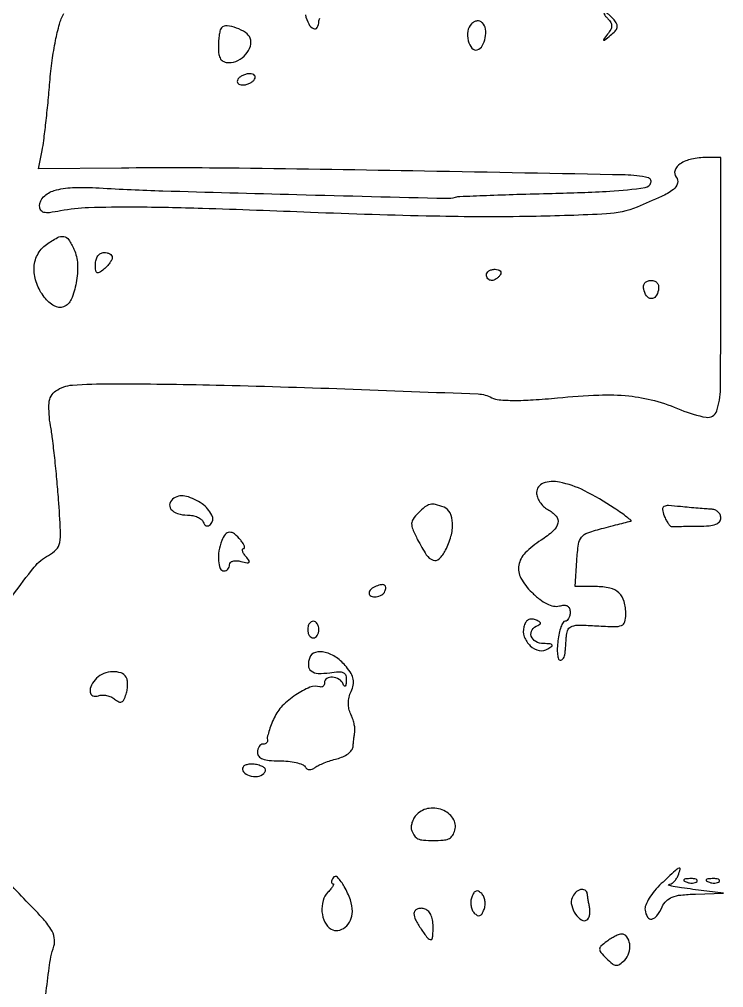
# Model space of a CAD drawing. Extents: x 0 to 5034, y 0 to 2560.
# Drawn here: x 4908.4 to 5034.5, y 1962.4 to 2135.7 of the extents above; entities that cross this region are included whole.
import ezdxf

# ---------------------------------------------------------------- set-up
doc = ezdxf.new("R2010")
doc.units = 0

msp = doc.modelspace()

# ---------------------------------------------------------------- linework, layer by layer
for points in [[(4907.214579, 2032.646321, -0.017463), (4911.015327, 2037.681312, -0.101209), (4913.575399, 2039.783639, 0.079486), (4914.961925, 2040.825569, 0.14835), (4915.596299, 2042.064688, 0.057958), (4915.729892, 2044.188244, 0.004676), (4915.380784, 2049.783639, 0.004853), (4915.081737, 2053.45076, 0.004303), (4914.700627, 2057.261444, 0.004323), (4914.298338, 2060.686124, 0.013186), (4913.944016, 2063, -0.058574), (4913.692991, 2067.08957, -0.231462), (4914.890497, 2069.227296, -0.135322), (4917.866073, 2070.26733, -0.016812), (4924.783943, 2070.5, -0.00591), (4943.583851, 2070.27777, -0.003217), (4966.661815, 2069.583483, -0.000668), (4990.511816, 2068.680418, -0.113538), (4992.983323, 2068.008925, 0.104459), (4994.297685, 2067.626369, 0.018083), (4996.900001, 2067.525066, 0.016398), (5000.359389, 2067.629037, 0.008039), (5004.754278, 2067.976587, -0.01355), (5012.136165, 2068.47856, -0.034309), (5017.509749, 2068.32917, -0.042535), (5022.087869, 2067.489454, -0.033897), (5026.832905, 2065.841922, 0.057409), (5031.375681, 2064.499821, 0.371784), (5033.267363, 2065.632012, 0.077978), (5033.925796, 2069.612347, 0.002074), (5034, 2087.5), (5034, 2111), (5031.434259, 2111, 0.052415), (5028.766976, 2110.719617, 0.090929), (5026.713728, 2109.873627, 0.16448), (5025.788169, 2108.711506, 0.265821), (5026, 2107.5, -0.24578), (5026.236566, 2106.394004, -0.162693), (5025.494209, 2105.294443, -0.056888), (5023.351437, 2104.007854, -0.009831), (5019, 2102.129905, -0.084466), (5013.507719, 2100.906172, -0.008574), (5000.102998, 2100.45629, -0.009359), (4982.575275, 2100.496878, -0.004732), (4960.5, 2101.170316, 0.001777), (4941.140264, 2101.87544, 0.006661), (4928.976773, 2102.113017, 0.009803), (4920.773536, 2102.003113, 0.038535), (4915.75, 2101.448113, -0.014665), (4913.758554, 2101.131352, -0.090342), (4912.726324, 2101.184851, -0.208127), (4912.200165, 2101.578542, -0.130237), (4912, 2102.333974, -0.205088), (4912.70624, 2103.983347, -0.117521), (4914.608044, 2105.091761, -0.065827), (4917.865197, 2105.624951, -0.022625), (4922.651612, 2105.555794, 0.007479), (4934.079135, 2105.044282, 0.001012), (4958.058197, 2104.378704, 0.000154), (4984.817124, 2103.698424, 0.076084), (4986.5, 2103.912906, -0.059213), (4987.266849, 2104.036938, -0.000816), (4991.998168, 2104.228347, -0.002285), (4997.488695, 2104.416369, -0.0015), (5003.812913, 2104.585013, 0.007044), (5014.12041, 2104.974265, 0.02758), (5020.450557, 2105.654056, 0.273548), (5021.475464, 2106.510613, 0.450634), (5020.985866, 2107.393852, 0.049631), (5016.863241, 2107.88551, 0.000335), (4980.911657, 2108.563187, 0.001447), (4947.703899, 2109.07073, 0.005283), (4926.634967, 2109.109102), (4911.769934, 2108.979099), (4912.432514, 2112.23955, 0.017902), (4912.734063, 2114.054024, 0.003951), (4913.114841, 2117.185993, 0.004103), (4913.496864, 2120.815246, 0.003939), (4913.824899, 2124.5, -0.013019), (4914.241489, 2128.380363, -0.016712), (4914.836148, 2131.920864, -0.018094), (4915.543066, 2134.860336, -0.055382), (4916.307702, 2136.759031, 0.025949)], [(4959.583109, 2136.524892, 0.056981), (4960.191479, 2134.90736, 0.161693), (4961.040098, 2134.07354, 0.391573), (4961.70842, 2134.273303, 0.134275), (4962, 2135.339485, -0.144299), (4962.175099, 2135.933576, -0.053632)], [(4912.571957, 1956.362409, -0.004394), (4913.689312, 1965.94774, -0.045332), (4914.539617, 1969.83341, 0.124684), (4914.626467, 1971.330491, 0.093071), (4914.017236, 1972.87484, 0.045917), (4912.462494, 1974.906789, 0.008408), (4909.194483, 1978.33341, -0.013509), (4905.704074, 1982.068783, -0.047981)]]:
    msp.add_lwpolyline(points, format="xyb")
for points in [[(4989.315672, 2134.915672, 0.163884), (4988.687931, 2133.650309, 0.090581), (4988.766443, 2131.907938, 0.114566), (4989.418294, 2130.571618, 0.312132), (4990.377325, 2130.291975, 0.182057), (4991.278964, 2131.023403, 0.085449), (4991.81387, 2132.450569, 0.083659), (4991.846811, 2134.005461, 0.16129), (4991.29378, 2135.10622, 0.110464), (4990.85812, 2135.382623, 0.11079), (4990.346702, 2135.446702, 0.099419), (4989.812722, 2135.284899, 0.07338)], [(5013.776206, 2135.823794, -0.063362), (5014.282162, 2135.170318, -0.138492), (5014.441785, 2134.563081, -0.119976), (5014.268452, 2133.903522, -0.041546), (5013.726206, 2133.073794, 0.002488), (5012.974286, 2132.098761, 0.508062), (5013.003986, 2131.998579, 0.255536), (5013.159065, 2132.023277, 0.001742), (5014.262331, 2132.882679, 0.039078), (5015.07522, 2133.629974, 0.131993), (5015.409818, 2134.262098, 0.162408), (5015.347701, 2134.896226, 0.068375), (5014.889886, 2135.632679, 0.023047), (5014.413071, 2136.15613, 0.028024), (5013.918794, 2136.598349, 0.028533), (5013.471482, 2136.915523, 0.140854), (5013.177555, 2137, 0.395933), (5013.065467, 2136.894741, 0.1342), (5013.115167, 2136.654489, 0.055535), (5013.364105, 2136.275979, 0.023176)], [(4944.557905, 2134.224571, 0.134712), (4944.340838, 2133.843325, 0.021684), (4944.163884, 2132.998259, 0.02262), (4944.040874, 2131.959042, 0.018149), (4944, 2130.833333, 0.034929), (4944.095186, 2129.472426, 0.111856), (4944.415667, 2128.627264, 0.156318), (4944.995178, 2128.162989, 0.091583), (4945.877555, 2128, 0.117063), (4947.507013, 2128.386799, 0.096299), (4948.924776, 2129.482905, 0.105054), (4949.741926, 2130.939284, 0.168668), (4949.696509, 2132.348502, 0.155142), (4948.88701, 2133.361419, 0.059739), (4947.262935, 2134.185154, 0.060877), (4945.564914, 2134.579965, 0.226837)], [(4947.5, 2125, 0.131946), (4947.386134, 2124.620091, 0.190139), (4947.504138, 2124.29375, 0.14379), (4947.853366, 2124.073627, 0.069308), (4948.381966, 2124, 0.059645), (4949.00158, 2124.074178, 0.050746), (4949.622888, 2124.29375, 0.053126), (4950.153536, 2124.617096, 0.091204), (4950.5, 2125, 0.131946), (4950.613866, 2125.379909, 0.190139), (4950.495862, 2125.70625, 0.14379), (4950.146634, 2125.926373, 0.069308), (4949.618034, 2126, 0.059645), (4948.99842, 2125.925822, 0.050746), (4948.377112, 2125.70625, 0.053126), (4947.846464, 2125.382904, 0.091204)], [(4918.147086, 2094.576526, -0.097954), (4918.775715, 2091.918566, -0.053926), (4918.538503, 2088.573385, -0.054966), (4917.658728, 2085.607495, -0.204325), (4916.289069, 2084.280685, -0.231312), (4914.611867, 2084.429035, -0.0915), (4912.83329, 2086.005861, -0.076758), (4911.470256, 2088.444104, -0.089369), (4911, 2091.05408, -0.056851), (4911.147864, 2092.350342, -0.060464), (4911.583556, 2093.551607, -0.061342), (4912.286868, 2094.599188, -0.061579), (4913.222506, 2095.443296, -0.026341), (4915.186807, 2096.670285, -0.171631), (4916.317824, 2096.859457, -0.205427), (4917.200138, 2096.282098, -0.039674)], [(4925, 2093.122445, -0.117955), (4924.899069, 2092.700558, -0.036411), (4924.559375, 2092.136985, -0.034151), (4924.074049, 2091.54111, -0.031583), (4923.5, 2091, -0.027702), (4922.682027, 2090.394365, -0.285199), (4922.280049, 2090.38379, -0.243483), (4922.04858, 2090.749908, -0.02153), (4922, 2091.877555, -0.064485), (4922.108268, 2092.713548, -0.089651), (4922.426683, 2093.396259, -0.107148), (4922.911399, 2093.840705, -0.132926), (4923.5, 2094, -0.056567), (4924.073753, 2093.93488, -0.075975), (4924.559375, 2093.742218, -0.095133), (4924.884944, 2093.457225, -0.167044)], [(4994.5, 2090, -0.06081), (4994.193797, 2089.617485, -0.051032), (4993.7871, 2089.29375, -0.053229), (4993.346558, 2089.073302, -0.089642), (4992.940983, 2089, -0.105429), (4992.581949, 2089.076556, -0.099231), (4992.276414, 2089.29375, -0.096318), (4992.071618, 2089.618268, -0.092995), (4992, 2090, -0.153634), (4992.120018, 2090.381379, -0.097988), (4992.457961, 2090.70625, -0.080552), (4992.962904, 2090.925455, -0.062283), (4993.559017, 2091, -0.066118), (4994.110654, 2090.926733, -0.138808), (4994.478525, 2090.70625, -0.191142), (4994.607943, 2090.379648, -0.139169)], [(5022.809629, 2087.25, -0.110048), (5022.318179, 2086.117618, -0.259838), (5021.510529, 2085.743606, -0.231347), (5020.687524, 2086.225204, -0.095633), (5020.176676, 2087.447179, -0.097115), (5020.169492, 2088.063175, -0.131707), (5020.407325, 2088.563333, -0.128059), (5020.869802, 2088.886768, -0.089125), (5021.5, 2089, -0.090288), (5022.162207, 2088.879439, -0.143006), (5022.620099, 2088.535476, -0.134068), (5022.839187, 2087.980358, -0.075042)], [(5001, 2051.035184, 0.088264), (5001.147828, 2050.204291, 0.057686), (5001.5875, 2049.333112, 0.055927), (5002.235098, 2048.555412, 0.06843), (5003, 2048, -0.088987), (5004.483976, 2046.826961, -0.238988), (5004.814111, 2045.561594, -0.159328), (5003.987725, 2044.151066, -0.038646), (5001.804897, 2042.5, 0.053358), (4998.9674, 2040.219761, 0.153565), (4997.809226, 2038.008593, 0.173322), (4998.192969, 2035.710993, 0.072113), (5000.130128, 2033.177035, 0.028473), (5001.550483, 2031.938342, 0.050194), (5002.868167, 2031.112311, 0.063864), (5004.053573, 2030.703507, 0.11559), (5005.074228, 2030.729662, -0.052572), (5005.936506, 2030.860627, -0.143407), (5006.530072, 2030.715882, -0.175778), (5006.878768, 2030.300831, -0.087909), (5007, 2029.616631, -0.053126), (5006.934097, 2028.998132, -0.072935), (5006.738388, 2028.474885, -0.092768), (5006.449266, 2028.12353, -0.176101), (5006.109406, 2028, 0.269801), (5005.739044, 2027.784462, 0.040335), (5005.360396, 2026.971875, 0.036185), (5005.031422, 2025.841027, 0.023639), (5004.810207, 2024.5, 0.021273), (5004.711167, 2023.158231, 0.035585), (5004.756394, 2022.028125, 0.041434), (5004.916097, 2021.215092, 0.335283), (5005.200801, 2021, 0.148454), (5005.513981, 2021.095081, 0.088826), (5005.796461, 2021.367188, 0.074725), (5006.006074, 2021.772047, 0.061009), (5006.106299, 2022.25, 0.001448), (5006.157029, 2022.867736, 0.000567), (5006.223585, 2023.720313, 0.000562), (5006.293497, 2024.642708, 0.0007), (5006.356299, 2025.5, -0.108715), (5006.667624, 2026.549749, -0.193412), (5007.356061, 2027.110804, -0.080963), (5008.722968, 2027.303602, -0.009928), (5011.75, 2027.178495, 0.008583), (5014.972046, 2027.036642, 0.09826), (5016.218317, 2027.249368, 0.233445), (5016.800076, 2027.877399, 0.073906), (5016.984687, 2029.178495, 0.062744), (5016.671222, 2031.540897, 0.142205), (5015.753248, 2033.073149, 0.134455), (5014.117163, 2033.927439, 0.053528), (5011.578473, 2034.2), (5007.898586, 2034.2), (5008.199293, 2038.85, -0.017705), (5008.495466, 2041.802323, -0.139486), (5009.041933, 2043.050832, -0.139787), (5010.163303, 2043.823388, -0.017807), (5013, 2044.669523, -0.000403), (5014.752565, 2045.123498, -0.000593), (5016.292554, 2045.519139, -0.000269), (5017.606937, 2045.854404, -0.011372), (5017.889547, 2045.919523, 0.627883), (5017.918599, 2046.035361, 0.008199), (5017.168985, 2046.640046, 0.012088), (5016.16246, 2047.386662, 0.006528), (5014.889547, 2048.259356, 0.031031), (5009.565037, 2051.349754, 0.066748), (5005.086475, 2052.886526, 0.132647), (5002.184376, 2052.693242, 0.320476)], [(4936.032579, 2050.020135, 0.182983), (4935.322383, 2049.096047, 0.248288), (4935.521092, 2048.081628, 0.14678), (4936.702319, 2047.27498, 0.07707), (4938.475684, 2047, -0.04946), (4939.410635, 2046.907288, -0.055472), (4940.271912, 2046.632812, -0.063245), (4940.93723, 2046.228865, -0.139849), (4941.279762, 2045.75, 0.085342), (4941.514756, 2045.333117, 0.138908), (4941.845191, 2045.101589, 0.156592), (4942.218432, 2045.092455, 0.117218), (4942.577726, 2045.297964, 0.340186), (4942.855192, 2046.995127, 0.113495), (4941.085822, 2049.013399, 0.090086), (4938.290596, 2050.347504, 0.20771)], [(4979.770399, 2047.341828, 0.043008), (4978.887125, 2046.291967, 0.150557), (4978.616586, 2045.460594, 0.106457), (4978.816779, 2044.454311, 0.016204), (4979.695646, 2042.591828, 0.024689), (4981.252215, 2039.88999, 0.160045), (4982.456422, 2038.913486, 0.296132), (4983.55804, 2039.150419, 0.076287), (4984.683823, 2040.691681, 0.052684), (4985.663771, 2043.193622, 0.075773), (4985.940509, 2045.552532, 0.100737), (4985.501891, 2047.382309, 0.194478), (4984.418213, 2048.393011, 0.030102), (4982.892013, 2048.875543, 0.117653), (4981.909974, 2048.887136, 0.11389), (4981.011194, 2048.453832, 0.027349)], [(5023.851132, 2046.873393, 0.029758), (5024.188752, 2046.104625, 0.041558), (5024.585095, 2045.467335, 0.047893), (5024.979857, 2045.030776, 0.214556), (5025.299508, 2044.925833, -0.020781), (5025.756269, 2044.955073, -0.001649), (5026.969231, 2044.978214, -0.002234), (5028.416909, 2044.994586, -0.00171), (5030, 2045, 0.020272), (5031.888175, 2045.076585, 0.069535), (5033.083333, 2045.34375, 0.128937), (5033.750359, 2045.815157, 0.176579), (5034, 2046.5, 0.114732), (5033.865903, 2047.0767, 0.096944), (5033.485937, 2047.5763, 0.090286), (5032.918349, 2047.92212, 0.08375), (5032.25, 2048.057616, -0.009488), (5031.333911, 2048.105191, -0.002775), (5029.927664, 2048.212853, -0.002787), (5028.345917, 2048.351666, -0.002985), (5026.801623, 2048.505175, 0.010884), (5024.602005, 2048.688789, 0.142631), (5023.812107, 2048.51063, 0.313563), (5023.560805, 2048.000726, 0.051173)], [(4944.606989, 2042.418213, 0.051376), (4944.115517, 2040.598197, 0.05844), (4944.035507, 2038.794843, 0.07573), (4944.341641, 2037.448498, 0.308253), (4945, 2037, 0.110888), (4945.381489, 2037.085658, 0.100006), (4945.70625, 2037.32801, 0.094768), (4945.924089, 2037.690287, 0.088331), (4946, 2038.116631, -0.198766), (4946.161821, 2038.507613, -0.12864), (4946.590129, 2038.758616, -0.085781), (4947.251084, 2038.826982, -0.04696), (4948.057151, 2038.695306, 0.01302), (4949.165999, 2038.435981, 0.253319), (4949.49188, 2038.534116, 0.363425), (4949.516039, 2038.817896, 0.020124), (4948.934706, 2039.578674, -0.029563), (4948.533457, 2040.124839, -0.069536), (4948.320428, 2040.582486, -0.156395), (4948.324349, 2040.873663, -0.322273), (4948.5, 2041, 0.341777), (4948.670922, 2041.132287, 0.144806), (4948.660392, 2041.440625, 0.064878), (4948.426283, 2041.92363, 0.027963), (4948, 2042.5, 0.046188), (4946.889415, 2043.611394, 0.181337), (4945.989546, 2043.924331, 0.226586), (4945.237131, 2043.542368, 0.072374)], [(4972.25, 2034.279762, 0.054719), (4971.771949, 2034.047448, 0.058432), (4971.367188, 2033.721193, 0.065596), (4971.091873, 2033.354981, 0.129121), (4971, 2033.005151, 0.309907), (4971.353458, 2032.489656, 0.123539), (4972.247845, 2032.379197, 0.096226), (4973.257631, 2032.708027, 0.170196), (4973.833333, 2033.355278, 0.086902), (4973.98424, 2034.041613, 0.278204), (4973.768852, 2034.436229, 0.17911), (4973.204487, 2034.535446, 0.040669)], [(4960, 2026.5, 0.064853), (4960.074694, 2025.926543, 0.082425), (4960.29375, 2025.440625, 0.098894), (4960.618646, 2025.115568, 0.148195), (4961, 2025, 0.148195), (4961.381354, 2025.115568, 0.098894), (4961.70625, 2025.440625, 0.082425), (4961.925306, 2025.926543, 0.064853), (4962, 2026.5, 0.064853), (4961.925306, 2027.073457, 0.082425), (4961.70625, 2027.559375, 0.098894), (4961.381354, 2027.884432, 0.148195), (4961, 2028, 0.148195), (4960.618646, 2027.884432, 0.098894), (4960.29375, 2027.559375, 0.082425), (4960.074694, 2027.073457, 0.064853)], [(4998.707014, 2026.98762, 0.153779), (4998.79446, 2025.218536, 0.119254), (4999.87635, 2023.60948, 0.130976), (5001.4869, 2022.768974, 0.198653), (5003.022839, 2023.035277, 0.025948), (5003.716165, 2023.525823, 0.418787), (5003.744576, 2023.783155, 0.211497), (5003.418193, 2023.94924, 0.011765), (5002.25, 2023.984687, -0.129558), (5000.851179, 2024.363531, -0.186065), (5000.051776, 2025.35065, -0.227031), (5000.201647, 2026.464855, -0.168788), (5001.199438, 2027.233146, 0.077429), (5001.608599, 2027.444239, 0.341655), (5001.679117, 2027.688094, 0.178843), (5001.43852, 2027.956465, 0.029899), (5000.797974, 2028.247283, 0.086365), (5000.076108, 2028.389188, 0.141944), (4999.478947, 2028.230201, 0.128864), (4999.020674, 2027.759739, 0.065137)], [(4960.361645, 2021.500049, 0.099835), (4960.118831, 2020.063097, 0.226616), (4960.612782, 2019.108061, 0.154936), (4961.870982, 2018.6625, 0.044691), (4963.955972, 2018.78023, -0.022317), (4965.557774, 2018.94273, -0.126217), (4966.393133, 2018.77806, -0.214528), (4966.811255, 2018.28407, -0.080699), (4966.921053, 2017.363499, -0.023123), (4966.861476, 2016.69266, -0.157632), (4966.719542, 2016.396956, -0.454705), (4966.539554, 2016.404686, -0.072835), (4966.337719, 2016.75, 0.161605), (4965.621525, 2017.593481, 0.118456), (4964.444276, 2017.971334, 0.152487), (4963.420317, 2017.733868, 0.266094), (4963, 2017, -0.076915), (4962.943634, 2016.635751, -0.118109), (4962.779688, 2016.363595, -0.142164), (4962.535341, 2016.22658, -0.134711), (4962.25, 2016.23777, 0.175016), (4960.40455, 2016.1648, 0.050935), (4957.851851, 2014.810345, 0.050445), (4955.457174, 2012.832276, 0.089091), (4954.009899, 2010.725257, 0.013378), (4953.468464, 2009.435309, 0.017465), (4953.046886, 2008.227107, 0.015154), (4952.765388, 2007.211919, 0.133157), (4952.77674, 2006.75, -0.135399), (4952.782495, 2006.464635, -0.139371), (4952.640667, 2006.220313, -0.115937), (4952.365333, 2006.056374, -0.0767), (4952, 2006, 0.148195), (4951.618646, 2005.884432, 0.098894), (4951.29375, 2005.559375, 0.082425), (4951.074694, 2005.073457, 0.064853), (4951, 2004.5, 0.175136), (4951.246885, 2003.816779, 0.129111), (4951.906831, 2003.345154, 0.070251), (4953.086435, 2003.07714, 0.020789), (4954.940983, 2003, -0.024679), (4956.497355, 2002.923134, -0.031496), (4957.914665, 2002.691986, -0.032785), (4959.034283, 2002.357655, -0.166897), (4959.530011, 2001.951442, 0.103844), (4959.878534, 2001.585131, 0.132583), (4960.316177, 2001.430467, 0.116658), (4960.81561, 2001.509114, 0.069285), (4961.339028, 2001.813554, -0.053195), (4961.970631, 2002.208542, -0.017842), (4962.966777, 2002.649691, -0.017524), (4964.112004, 2003.06277, -0.019161), (4965.25, 2003.381165, 0.046714), (4966.311314, 2003.742146, 0.054601), (4967.228906, 2004.280157, 0.063114), (4967.878076, 2004.903945, 0.149874), (4968.125, 2005.519052, -0.004678), (4968.186748, 2006.177098, -0.00309), (4968.26945, 2006.932159, -0.003109), (4968.358958, 2007.665267, -0.00602), (4968.441212, 2008.25, 0.067911), (4968.45109, 2008.860573, 0.027332), (4968.306271, 2009.684032, 0.026431), (4968.051059, 2010.56629, 0.030262), (4967.713331, 2011.376493, -0.063803), (4967.398577, 2012.301398, -0.054246), (4967.303564, 2013.329016, -0.0523), (4967.432253, 2014.390071, -0.050625), (4967.778694, 2015.413631, 0.056729), (4968.157416, 2016.579102, 0.097786), (4968.163412, 2017.595534, 0.086426), (4967.775155, 2018.622421, 0.036706), (4966.932772, 2019.834696, 0.070937), (4965.149106, 2021.491364, 0.089905), (4963.105978, 2022.422301, 0.127869), (4961.375293, 2022.411659, 0.24045)], [(4922.2, 2017.8, 0.075817), (4921.272399, 2016.538542, 0.146396), (4921.035416, 2015.319334, 0.279171), (4921.536075, 2014.651407, 0.189599), (4922.512735, 2014.64326, -0.085004), (4923.195224, 2014.779341, -0.05628), (4923.993284, 2014.711153, -0.054908), (4924.779624, 2014.461534, -0.069018), (4925.428637, 2014.059226, 0.051618), (4926.168321, 2013.564417, 0.226576), (4926.679204, 2013.543557, 0.183451), (4927.088186, 2013.938305, 0.033239), (4927.48045, 2014.938402, 0.037796), (4927.682603, 2015.794926, 0.037018), (4927.755383, 2016.678144, 0.039455), (4927.699989, 2017.460877, 0.101358), (4927.505531, 2017.991051, 0.173225), (4926.568736, 2018.739621, 0.09204), (4925.081475, 2018.960702, 0.083596), (4923.474057, 2018.630177, 0.104325)], [(4948.437614, 2001.899057, 0.329653), (4948.508842, 2001.045894, 0.137119), (4949.534183, 2000.376911, 0.099157), (4951.02612, 2000.21532, 0.175679), (4952.133304, 2000.733304, 0.115335), (4952.423913, 2001.201247, 0.237309), (4952.365316, 2001.617334, 0.140393), (4951.926481, 2001.976525, 0.037814), (4951.067083, 2002.272207, 0.045088), (4950.235234, 2002.411287, 0.054182), (4949.442826, 2002.385358, 0.06323), (4948.802946, 2002.210151, 0.157193)], [(4979.554238, 1993.411381, 0.063396), (4979.034469, 1992.739971, 0.058476), (4978.682396, 1991.941593, 0.062419), (4978.542069, 1991.142507, 0.104267), (4978.649478, 1990.471061, 0.063686), (4979.139509, 1989.560276, 0.133194), (4979.757978, 1989.054844, 0.087631), (4980.723918, 1988.812809, 0.017676), (4982.5, 1988.75, 0.016832), (4984.259413, 1988.809246, 0.082454), (4985.224482, 1989.037102, 0.131168), (4985.83559, 1989.50869, 0.071698), (4986.300491, 1990.340684, 0.221176), (4986.153752, 1992.465925, 0.161218), (4984.391275, 1994.097439, 0.138588), (4981.776321, 1994.497262, 0.166951)], [(5023.334353, 1981.023521, 0.031275), (5022.142003, 1979.756922, 0.035868), (5021.175276, 1978.405588, 0.038655), (5020.540248, 1977.161626, 0.135943), (5020.429682, 1976.278148, 0.097632), (5020.870811, 1975.032585, 0.316174), (5021.627817, 1974.691512, 0.190829), (5022.562483, 1975.285691, 0.04869), (5023.487128, 1976.863433, -0.087568), (5024.236374, 1977.941184, -0.10605), (5025.266051, 1978.611833, -0.066538), (5026.848853, 1978.987638, -0.016934), (5029.487128, 1979.162997), (5034.5, 1979.325993), (5029, 1980, -0.005066), (5026.964113, 1980.270455, -0.011898), (5025.451385, 1980.523898, -0.024394), (5024.634657, 1980.722528, -0.805604), (5024.643011, 1980.837003, 0.101656), (5025.122799, 1981.009027, 0.055575), (5025.619347, 1981.392745, 0.052071), (5026.056583, 1981.914179, 0.056896), (5026.361626, 1982.5, 0.03087), (5026.717548, 1983.631779, 0.636584), (5026.507276, 1983.801815, 0.072668), (5025.822424, 1983.334428, 0.002279)], [(4964.546027, 1982.074473, 0.041293), (4964.336045, 1981.662151, 0.089543), (4964.262227, 1981.315627, 0.166805), (4964.331178, 1981.092168, 0.239672), (4964.512412, 1981, -0.455787), (4964.623331, 1980.872376, -0.0973), (4964.513588, 1980.555924, -0.044775), (4964.168116, 1980.069227, -0.019656), (4963.631109, 1979.488252, 0.128961), (4962.748549, 1977.978129, 0.089544), (4962.56257, 1976.000657, 0.091373), (4963.07737, 1974.119191, 0.142937), (4964.193036, 1972.880697, 0.181517), (4965.416004, 1972.639848, 0.131511), (4966.691995, 1973.21918, 0.111956), (4967.65654, 1974.461738, 0.109715), (4968, 1976.008138, 0.083453), (4967.64562, 1978.116586, 0.046171), (4966.565449, 1980.501264, 0.059507), (4965.343118, 1982.155159, 0.493172)], [(5027.8125, 1981.316886, 0.051402), (5028.359369, 1981.160852, 0.05415), (5028.916927, 1981.123424, 0.060344), (5029.402231, 1981.202593, 0.126455), (5029.729167, 1981.395833, 0.296942), (5029.77538, 1981.614691, 0.208169), (5029.592839, 1981.799335, 0.077125), (5029.112848, 1981.910055, 0.028489), (5028.416667, 1981.921053, 0.018894), (5027.670344, 1981.862007, 0.168741), (5027.37858, 1981.720685, 0.470617), (5027.395823, 1981.538436, 0.054073)], [(5031.8125, 1981.316886, 0.051402), (5032.359369, 1981.160852, 0.05415), (5032.916927, 1981.123424, 0.060344), (5033.402231, 1981.202593, 0.126455), (5033.729167, 1981.395833, 0.296942), (5033.77538, 1981.614691, 0.208169), (5033.592839, 1981.799335, 0.077125), (5033.112848, 1981.910055, 0.028489), (5032.416667, 1981.921053, 0.018894), (5031.670344, 1981.862007, 0.168741), (5031.37858, 1981.720685, 0.470617), (5031.395823, 1981.538436, 0.054073)], [(4989.4, 1978.6, 0.069594), (4989.227527, 1977.854809, 0.060214), (4989.25307, 1977.05193, 0.062864), (4989.463091, 1976.315045, 0.095838), (4989.834435, 1975.765565, 0.068424), (4990.385865, 1975.34744, 0.217616), (4990.8357, 1975.309755, 0.174049), (4991.228399, 1975.633609, 0.042558), (4991.6, 1976.4, 0.069594), (4991.772473, 1977.145191, 0.060214), (4991.74693, 1977.94807, 0.062864), (4991.536909, 1978.684955, 0.095838), (4991.165565, 1979.234435, 0.068424), (4990.614135, 1979.65256, 0.217616), (4990.1643, 1979.690245, 0.174049), (4989.771601, 1979.366391, 0.042558)], [(5007.35674, 1978.487265, 0.156786), (5007.281402, 1977.127969, 0.08412), (5007.978892, 1975.580731, 0.099636), (5009.040231, 1974.529068, 0.29183), (5010.02424, 1974.514981, 0.144442), (5010.305998, 1974.829619, 0.059927), (5010.489327, 1975.376031, 0.052472), (5010.556325, 1976.049496, 0.04592), (5010.487445, 1976.753971, -0.003291), (5010.353805, 1977.477451, -0.003226), (5010.228784, 1978.207416, -0.003176), (5010.127316, 1978.849139, -0.012202), (5010.076511, 1979.25, 0.244194), (5009.675682, 1979.860894, 0.198685), (5008.888348, 1979.954908, 0.126293), (5007.971467, 1979.424233, 0.107527)], [(4979.031803, 1975.661516, 0.114639), (4979.320504, 1974.55697, 0.026163), (4980.314319, 1972.884851, 0.021755), (4981.451278, 1971.332233, 0.22762), (4982.143264, 1971, 0.356261), (4982.303551, 1971.130811, 0.021899), (4982.407557, 1971.783419, 0.024629), (4982.463607, 1972.644483, 0.014877), (4982.449296, 1973.666959, 0.04805), (4982.290201, 1974.79776, 0.078583), (4981.92067, 1975.690022, 0.097698), (4981.366629, 1976.291622, 0.122107), (4980.666274, 1976.578475, 0.067622), (4980.031598, 1976.585261, 0.097031), (4979.49881, 1976.409998, 0.121221), (4979.151025, 1976.084359, 0.152256)], [(5013.580232, 1970.682326, 0.023866), (5012.528464, 1969.833374, 0.210077), (5012.285087, 1969.302488, 0.184483), (5012.495747, 1968.723853, 0.017848), (5013.53196, 1967.610897, 0.025247), (5014.573809, 1966.669265, 0.152308), (5015.242226, 1966.400631, 0.179991), (5015.883557, 1966.582497, 0.038246), (5016.779601, 1967.35103, 0.125929), (5017.536749, 1968.628999, 0.101239), (5017.668881, 1970.226419, 0.125266), (5017.173626, 1971.509024, 0.242881), (5016.222514, 1972, 0.093762), (5015.783797, 1971.917001, 0.022165), (5015.099739, 1971.612933, 0.022049), (5014.331786, 1971.186705, 0.020151)]]:
    msp.add_lwpolyline(points, format="xyb", close=True)

doc.saveas('drawing.dxf')
